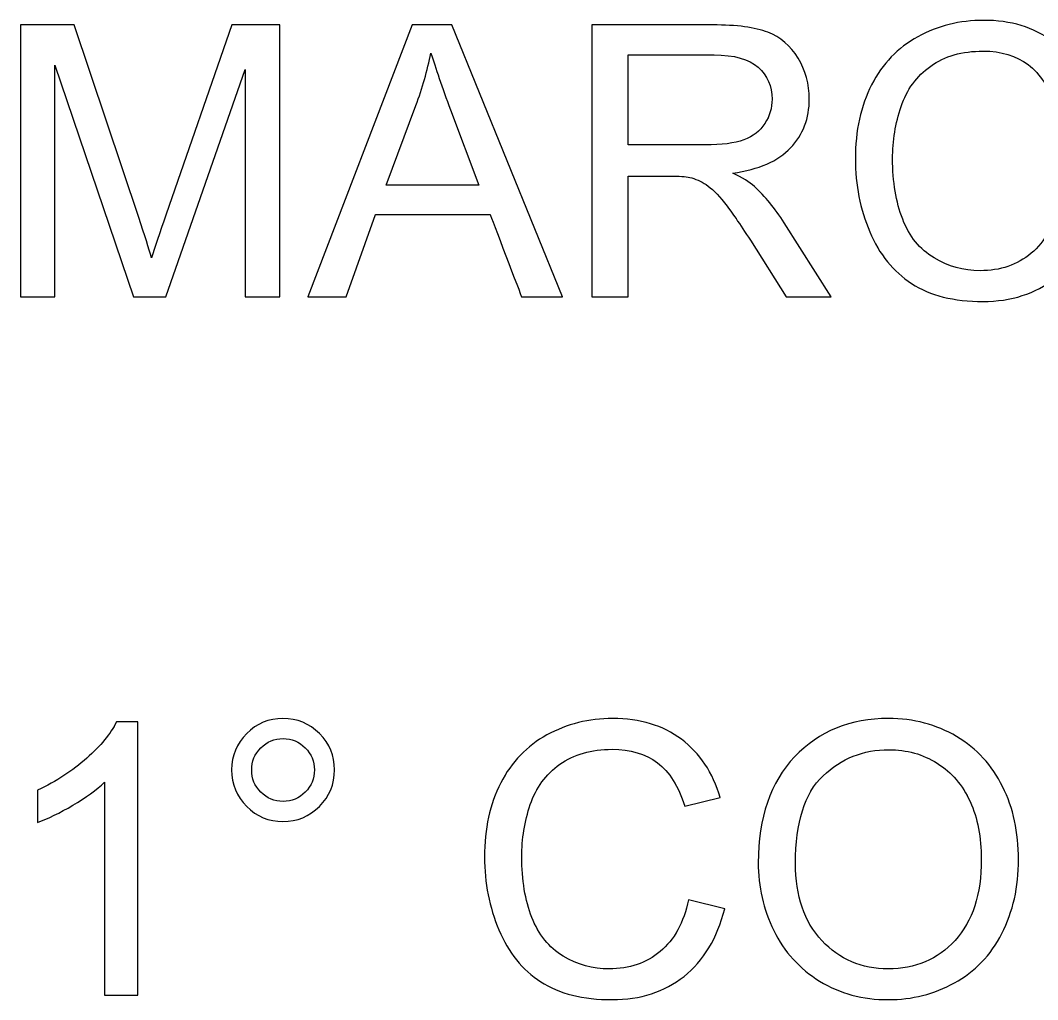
# Model space of a CAD drawing. Header units: centimetres. Extents: x -38.8 to 38.7, y -43.9 to 43.9.
# Drawn here: x -31.545 to -29.279, y -42.052 to -39.869 of the extents above; entities that cross this region are included whole.
import ezdxf

# ---------------------------------------------------------------- set-up
doc = ezdxf.new("R2010")
doc.units = ezdxf.units.CM
doc.header["$MEASUREMENT"] = 0
doc.layers.add('Layer 1', color=7, linetype='Continuous')

msp = doc.modelspace()

# ---------------------------------------------------------------- linework, layer by layer
at = {"layer": 'Layer 1', "color": 114}
for points, knots in [([(-31.54549, -40.48546), (-31.54549, -40.48546), (-31.54549, -39.87924), (-31.54549, -39.87924), (-31.54549, -39.87924), (-31.54549, -39.87924), (-31.42526, -39.87924), (-31.42526, -39.87924), (-31.42526, -39.87924), (-31.42526, -39.87924), (-31.28189, -40.30836), (-31.28189, -40.30836), (-31.28189, -40.30836), (-31.26863, -40.3483), (-31.25903, -40.37822), (-31.25297, -40.39811), (-31.25297, -40.39811), (-31.24605, -40.3761), (-31.23519, -40.34364), (-31.22051, -40.30089), (-31.22051, -40.30089), (-31.22051, -40.30089), (-31.0746, -39.87924), (-31.0746, -39.87924), (-31.0746, -39.87924), (-31.0746, -39.87924), (-30.96721, -39.87924), (-30.96721, -39.87924), (-30.96721, -39.87924), (-30.96721, -39.87924), (-30.96721, -40.48546), (-30.96721, -40.48546), (-30.96721, -40.48546), (-30.96721, -40.48546), (-31.04426, -40.48546), (-31.04426, -40.48546), (-31.04426, -40.48546), (-31.04426, -40.48546), (-31.04426, -39.9783), (-31.04426, -39.9783), (-31.04426, -39.9783), (-31.04426, -39.9783), (-31.22122, -40.48546), (-31.22122, -40.48546), (-31.22122, -40.48546), (-31.22122, -40.48546), (-31.29346, -40.48546), (-31.29346, -40.48546), (-31.29346, -40.48546), (-31.29346, -40.48546), (-31.46844, -39.96899), (-31.46844, -39.96899), (-31.46844, -39.96899), (-31.46844, -39.96899), (-31.46844, -40.48546), (-31.46844, -40.48546), (-31.46844, -40.48546), (-31.46844, -40.48546), (-31.54549, -40.48546), (-31.54549, -40.48546)], [0, 0, 0, 0, 0.0625, 0.0625, 0.0625, 0.0625, 0.125, 0.125, 0.125, 0.125, 0.1875, 0.1875, 0.1875, 0.1875, 0.25, 0.25, 0.25, 0.25, 0.3125, 0.3125, 0.3125, 0.3125, 0.375, 0.375, 0.375, 0.375, 0.4375, 0.4375, 0.4375, 0.4375, 0.5, 0.5, 0.5, 0.5, 0.5625, 0.5625, 0.5625, 0.5625, 0.625, 0.625, 0.625, 0.625, 0.6875, 0.6875, 0.6875, 0.6875, 0.75, 0.75, 0.75, 0.75, 0.8125, 0.8125, 0.8125, 0.8125, 0.875, 0.875, 0.875, 0.875, 1, 1, 1, 1]), ([(-30.90498, -40.48546), (-30.90498, -40.48546), (-30.67243, -39.87924), (-30.67243, -39.87924), (-30.67243, -39.87924), (-30.67243, -39.87924), (-30.58423, -39.87924), (-30.58423, -39.87924), (-30.58423, -39.87924), (-30.58423, -39.87924), (-30.33743, -40.48546), (-30.33743, -40.48546), (-30.33743, -40.48546), (-30.33743, -40.48546), (-30.42873, -40.48546), (-30.42873, -40.48546), (-30.42873, -40.48546), (-30.42873, -40.48546), (-30.49886, -40.30173), (-30.49886, -40.30173), (-30.49886, -40.30173), (-30.49886, -40.30173), (-30.75413, -40.30173), (-30.75413, -40.30173), (-30.75413, -40.30173), (-30.75413, -40.30173), (-30.81989, -40.48546), (-30.81989, -40.48546), (-30.81989, -40.48546), (-30.81989, -40.48546), (-30.90498, -40.48546), (-30.90498, -40.48546)], [0, 0, 0, 0, 0.1111111, 0.1111111, 0.1111111, 0.1111111, 0.2222222, 0.2222222, 0.2222222, 0.2222222, 0.3333333, 0.3333333, 0.3333333, 0.3333333, 0.4444444, 0.4444444, 0.4444444, 0.4444445, 0.5555556, 0.5555556, 0.5555556, 0.5555556, 0.6666667, 0.6666667, 0.6666667, 0.6666667, 0.7777778, 0.7777778, 0.7777778, 0.7777778, 1, 1, 1, 1]), ([(-30.27209, -40.48546), (-30.27209, -40.48546), (-30.27209, -39.87924), (-30.27209, -39.87924), (-30.27209, -39.87924), (-30.27209, -39.87924), (-30.00342, -39.87924), (-30.00342, -39.87924), (-30.00342, -39.87924), (-29.94937, -39.87924), (-29.90831, -39.88475), (-29.88023, -39.89561), (-29.88023, -39.89561), (-29.85214, -39.90648), (-29.82971, -39.92567), (-29.81292, -39.95319), (-29.81292, -39.95319), (-29.79612, -39.9807), (-29.7878, -40.01118), (-29.7878, -40.04449), (-29.7878, -40.04449), (-29.7878, -40.08753), (-29.80177, -40.12379), (-29.82957, -40.15328), (-29.82957, -40.15328), (-29.85737, -40.18278), (-29.90026, -40.2014), (-29.9584, -40.20945), (-29.9584, -40.20945), (-29.93709, -40.21961), (-29.92101, -40.22977), (-29.91, -40.23964), (-29.91, -40.23964), (-29.88658, -40.26109), (-29.86442, -40.28804), (-29.84368, -40.32036), (-29.84368, -40.32036), (-29.84368, -40.32036), (-29.73883, -40.48546), (-29.73883, -40.48546), (-29.73883, -40.48546), (-29.73883, -40.48546), (-29.83902, -40.48546), (-29.83902, -40.48546), (-29.83902, -40.48546), (-29.83902, -40.48546), (-29.91917, -40.35931), (-29.91917, -40.35931), (-29.91917, -40.35931), (-29.94246, -40.32276), (-29.96179, -40.29496), (-29.97689, -40.27563), (-29.97689, -40.27563), (-29.99213, -40.25629), (-30.00567, -40.24289), (-30.01767, -40.23513), (-30.01767, -40.23513), (-30.02952, -40.22751), (-30.0418, -40.22215), (-30.05422, -40.21904), (-30.05422, -40.21904), (-30.06325, -40.21721), (-30.07806, -40.21622), (-30.09881, -40.21622), (-30.09881, -40.21622), (-30.09881, -40.21622), (-30.19166, -40.21622), (-30.19166, -40.21622), (-30.19166, -40.21622), (-30.19166, -40.21622), (-30.19166, -40.48546), (-30.19166, -40.48546), (-30.19166, -40.48546), (-30.19166, -40.48546), (-30.27209, -40.48546), (-30.27209, -40.48546)], [0, 0, 0, 0, 0.05, 0.05, 0.05, 0.05, 0.1, 0.1, 0.1, 0.1, 0.15, 0.15, 0.15, 0.15, 0.2, 0.2, 0.2, 0.2, 0.25, 0.25, 0.25, 0.25, 0.3, 0.3, 0.3, 0.3, 0.35, 0.35, 0.35, 0.35, 0.4, 0.4, 0.4, 0.4, 0.45, 0.45, 0.45, 0.45, 0.5, 0.5, 0.5, 0.5, 0.55, 0.55, 0.55, 0.55, 0.6, 0.6, 0.6, 0.6, 0.65, 0.65, 0.65, 0.65, 0.7, 0.7, 0.7, 0.7, 0.75, 0.75, 0.75, 0.75, 0.8, 0.8, 0.8, 0.8, 0.85, 0.85, 0.85, 0.85, 0.9, 0.9, 0.9, 0.9, 1, 1, 1, 1]), ([(-29.23054, -40.2728), (-29.23054, -40.2728), (-29.15011, -40.29312), (-29.15011, -40.29312), (-29.15011, -40.29312), (-29.1669, -40.35902), (-29.1971, -40.40912), (-29.2407, -40.44369), (-29.2407, -40.44369), (-29.28431, -40.47826), (-29.33765, -40.49562), (-29.40073, -40.49562), (-29.40073, -40.49562), (-29.46592, -40.49562), (-29.51898, -40.48236), (-29.5599, -40.45569), (-29.5599, -40.45569), (-29.60082, -40.42916), (-29.63187, -40.39063), (-29.65317, -40.34026), (-29.65317, -40.34026), (-29.67448, -40.28974), (-29.68521, -40.23569), (-29.68521, -40.17784), (-29.68521, -40.17784), (-29.68521, -40.11476), (-29.67321, -40.05973), (-29.64908, -40.01274), (-29.64908, -40.01274), (-29.62495, -39.96575), (-29.59066, -39.93004), (-29.54621, -39.90563), (-29.54621, -39.90563), (-29.50176, -39.88122), (-29.4528, -39.86908), (-29.39946, -39.86908), (-29.39946, -39.86908), (-29.33878, -39.86908), (-29.28784, -39.88447), (-29.24663, -39.91537), (-29.24663, -39.91537), (-29.20529, -39.94627), (-29.1765, -39.98959), (-29.16027, -40.04547), (-29.16027, -40.04547), (-29.16027, -40.04547), (-29.23901, -40.0641), (-29.23901, -40.0641), (-29.23901, -40.0641), (-29.25298, -40.02007), (-29.27344, -39.9879), (-29.30011, -39.96786), (-29.30011, -39.96786), (-29.32678, -39.94768), (-29.36037, -39.93766), (-29.40087, -39.93766), (-29.40087, -39.93766), (-29.44729, -39.93766), (-29.48624, -39.94881), (-29.51742, -39.97111), (-29.51742, -39.97111), (-29.54861, -39.9934), (-29.57062, -40.02346), (-29.58318, -40.061), (-29.58318, -40.061), (-29.59588, -40.09867), (-29.60223, -40.13748), (-29.60223, -40.17741), (-29.60223, -40.17741), (-29.60223, -40.22892), (-29.59475, -40.27393), (-29.5798, -40.31232), (-29.5798, -40.31232), (-29.56484, -40.35084), (-29.54155, -40.37949), (-29.50995, -40.39854), (-29.50995, -40.39854), (-29.47834, -40.41759), (-29.44419, -40.42704), (-29.40736, -40.42704), (-29.40736, -40.42704), (-29.36248, -40.42704), (-29.32467, -40.41406), (-29.29362, -40.38823), (-29.29362, -40.38823), (-29.26258, -40.36227), (-29.24155, -40.32389), (-29.23054, -40.2728)], [0, 0, 0, 0, 0.0434783, 0.0434783, 0.0434783, 0.0434783, 0.0869565, 0.0869565, 0.0869565, 0.0869565, 0.1304348, 0.1304348, 0.1304348, 0.1304348, 0.173913, 0.173913, 0.173913, 0.1739131, 0.2173913, 0.2173913, 0.2173913, 0.2173913, 0.2608696, 0.2608696, 0.2608696, 0.2608696, 0.3043478, 0.3043478, 0.3043478, 0.3043478, 0.3478261, 0.3478261, 0.3478261, 0.3478261, 0.3913043, 0.3913043, 0.3913043, 0.3913044, 0.4347826, 0.4347826, 0.4347826, 0.4347826, 0.4782609, 0.4782609, 0.4782609, 0.4782609, 0.5217391, 0.5217391, 0.5217391, 0.5217391, 0.5652174, 0.5652174, 0.5652174, 0.5652174, 0.6086957, 0.6086957, 0.6086957, 0.6086957, 0.6521739, 0.6521739, 0.6521739, 0.6521739, 0.6956522, 0.6956522, 0.6956522, 0.6956522, 0.7391304, 0.7391304, 0.7391304, 0.7391304, 0.7826087, 0.7826087, 0.7826087, 0.7826087, 0.826087, 0.826087, 0.826087, 0.826087, 0.8695652, 0.8695652, 0.8695652, 0.8695652, 0.9130435, 0.9130435, 0.9130435, 0.9130435, 1, 1, 1, 1]), ([(-30.73057, -40.23654), (-30.73057, -40.23654), (-30.52398, -40.23654), (-30.52398, -40.23654), (-30.52398, -40.23654), (-30.52398, -40.23654), (-30.5872, -40.06848), (-30.5872, -40.06848), (-30.5872, -40.06848), (-30.60625, -40.01739), (-30.62064, -39.9752), (-30.63066, -39.9419), (-30.63066, -39.9419), (-30.63898, -39.98141), (-30.65013, -40.02021), (-30.6641, -40.0586), (-30.6641, -40.0586), (-30.6641, -40.0586), (-30.73057, -40.23654), (-30.73057, -40.23654)], [0, 0, 0, 0, 0.1666667, 0.1666667, 0.1666667, 0.1666667, 0.3333333, 0.3333333, 0.3333333, 0.3333333, 0.5, 0.5, 0.5, 0.5, 0.6666667, 0.6666667, 0.6666667, 0.6666667, 1, 1, 1, 1]), ([(-30.19166, -40.14679), (-30.19166, -40.14679), (-30.0195, -40.14679), (-30.0195, -40.14679), (-30.0195, -40.14679), (-29.98281, -40.14679), (-29.95431, -40.14298), (-29.93371, -40.13536), (-29.93371, -40.13536), (-29.9131, -40.12788), (-29.89744, -40.11575), (-29.88686, -40.09896), (-29.88686, -40.09896), (-29.87613, -40.0823), (-29.87077, -40.06424), (-29.87077, -40.04463), (-29.87077, -40.04463), (-29.87077, -40.01598), (-29.88107, -39.99227), (-29.90182, -39.97379), (-29.90182, -39.97379), (-29.92256, -39.9553), (-29.9553, -39.94613), (-30.00003, -39.94613), (-30.00003, -39.94613), (-30.00003, -39.94613), (-30.19166, -39.94613), (-30.19166, -39.94613), (-30.19166, -39.94613), (-30.19166, -39.94613), (-30.19166, -40.14679), (-30.19166, -40.14679)], [0, 0, 0, 0, 0.1111111, 0.1111111, 0.1111111, 0.1111111, 0.2222222, 0.2222222, 0.2222222, 0.2222222, 0.3333333, 0.3333333, 0.3333333, 0.3333333, 0.4444444, 0.4444444, 0.4444444, 0.4444445, 0.5555556, 0.5555556, 0.5555556, 0.5555556, 0.6666667, 0.6666667, 0.6666667, 0.6666667, 0.7777778, 0.7777778, 0.7777778, 0.7777778, 1, 1, 1, 1])]:
    msp.add_open_spline(points, degree=3, knots=knots, dxfattribs=at)
at = {"layer": 'Layer 1', "color": 114, "lineweight": 9}
for points, knots in [([(-31.54549, -40.48546), (-31.54549, -40.48546), (-31.54549, -39.87924), (-31.54549, -39.87924), (-31.54549, -39.87924), (-31.54549, -39.87924), (-31.42526, -39.87924), (-31.42526, -39.87924), (-31.42526, -39.87924), (-31.42526, -39.87924), (-31.28189, -40.30836), (-31.28189, -40.30836), (-31.28189, -40.30836), (-31.26863, -40.3483), (-31.25903, -40.37822), (-31.25297, -40.39811), (-31.25297, -40.39811), (-31.24605, -40.3761), (-31.23519, -40.34364), (-31.22051, -40.30089), (-31.22051, -40.30089), (-31.22051, -40.30089), (-31.0746, -39.87924), (-31.0746, -39.87924), (-31.0746, -39.87924), (-31.0746, -39.87924), (-30.96721, -39.87924), (-30.96721, -39.87924), (-30.96721, -39.87924), (-30.96721, -39.87924), (-30.96721, -40.48546), (-30.96721, -40.48546), (-30.96721, -40.48546), (-30.96721, -40.48546), (-31.04426, -40.48546), (-31.04426, -40.48546), (-31.04426, -40.48546), (-31.04426, -40.48546), (-31.04426, -39.9783), (-31.04426, -39.9783), (-31.04426, -39.9783), (-31.04426, -39.9783), (-31.22122, -40.48546), (-31.22122, -40.48546), (-31.22122, -40.48546), (-31.22122, -40.48546), (-31.29346, -40.48546), (-31.29346, -40.48546), (-31.29346, -40.48546), (-31.29346, -40.48546), (-31.46844, -39.96899), (-31.46844, -39.96899), (-31.46844, -39.96899), (-31.46844, -39.96899), (-31.46844, -40.48546), (-31.46844, -40.48546), (-31.46844, -40.48546), (-31.46844, -40.48546), (-31.54549, -40.48546), (-31.54549, -40.48546)], [0, 0, 0, 0, 0.0625, 0.0625, 0.0625, 0.0625, 0.125, 0.125, 0.125, 0.125, 0.1875, 0.1875, 0.1875, 0.1875, 0.25, 0.25, 0.25, 0.25, 0.3125, 0.3125, 0.3125, 0.3125, 0.375, 0.375, 0.375, 0.375, 0.4375, 0.4375, 0.4375, 0.4375, 0.5, 0.5, 0.5, 0.5, 0.5625, 0.5625, 0.5625, 0.5625, 0.625, 0.625, 0.625, 0.625, 0.6875, 0.6875, 0.6875, 0.6875, 0.75, 0.75, 0.75, 0.75, 0.8125, 0.8125, 0.8125, 0.8125, 0.875, 0.875, 0.875, 0.875, 1, 1, 1, 1]), ([(-30.90498, -40.48546), (-30.90498, -40.48546), (-30.67243, -39.87924), (-30.67243, -39.87924), (-30.67243, -39.87924), (-30.67243, -39.87924), (-30.58423, -39.87924), (-30.58423, -39.87924), (-30.58423, -39.87924), (-30.58423, -39.87924), (-30.33743, -40.48546), (-30.33743, -40.48546), (-30.33743, -40.48546), (-30.33743, -40.48546), (-30.42873, -40.48546), (-30.42873, -40.48546), (-30.42873, -40.48546), (-30.42873, -40.48546), (-30.49886, -40.30173), (-30.49886, -40.30173), (-30.49886, -40.30173), (-30.49886, -40.30173), (-30.75413, -40.30173), (-30.75413, -40.30173), (-30.75413, -40.30173), (-30.75413, -40.30173), (-30.81989, -40.48546), (-30.81989, -40.48546), (-30.81989, -40.48546), (-30.81989, -40.48546), (-30.90498, -40.48546), (-30.90498, -40.48546)], [0, 0, 0, 0, 0.1111111, 0.1111111, 0.1111111, 0.1111111, 0.2222222, 0.2222222, 0.2222222, 0.2222222, 0.3333333, 0.3333333, 0.3333333, 0.3333333, 0.4444444, 0.4444444, 0.4444444, 0.4444445, 0.5555556, 0.5555556, 0.5555556, 0.5555556, 0.6666667, 0.6666667, 0.6666667, 0.6666667, 0.7777778, 0.7777778, 0.7777778, 0.7777778, 1, 1, 1, 1]), ([(-30.27209, -40.48546), (-30.27209, -40.48546), (-30.27209, -39.87924), (-30.27209, -39.87924), (-30.27209, -39.87924), (-30.27209, -39.87924), (-30.00342, -39.87924), (-30.00342, -39.87924), (-30.00342, -39.87924), (-29.94937, -39.87924), (-29.90831, -39.88475), (-29.88023, -39.89561), (-29.88023, -39.89561), (-29.85214, -39.90648), (-29.82971, -39.92567), (-29.81292, -39.95319), (-29.81292, -39.95319), (-29.79612, -39.9807), (-29.7878, -40.01118), (-29.7878, -40.04449), (-29.7878, -40.04449), (-29.7878, -40.08753), (-29.80177, -40.12379), (-29.82957, -40.15328), (-29.82957, -40.15328), (-29.85737, -40.18278), (-29.90026, -40.2014), (-29.9584, -40.20945), (-29.9584, -40.20945), (-29.93709, -40.21961), (-29.92101, -40.22977), (-29.91, -40.23964), (-29.91, -40.23964), (-29.88658, -40.26109), (-29.86442, -40.28804), (-29.84368, -40.32036), (-29.84368, -40.32036), (-29.84368, -40.32036), (-29.73883, -40.48546), (-29.73883, -40.48546), (-29.73883, -40.48546), (-29.73883, -40.48546), (-29.83902, -40.48546), (-29.83902, -40.48546), (-29.83902, -40.48546), (-29.83902, -40.48546), (-29.91917, -40.35931), (-29.91917, -40.35931), (-29.91917, -40.35931), (-29.94246, -40.32276), (-29.96179, -40.29496), (-29.97689, -40.27563), (-29.97689, -40.27563), (-29.99213, -40.25629), (-30.00567, -40.24289), (-30.01767, -40.23513), (-30.01767, -40.23513), (-30.02952, -40.22751), (-30.0418, -40.22215), (-30.05422, -40.21904), (-30.05422, -40.21904), (-30.06325, -40.21721), (-30.07806, -40.21622), (-30.09881, -40.21622), (-30.09881, -40.21622), (-30.09881, -40.21622), (-30.19166, -40.21622), (-30.19166, -40.21622), (-30.19166, -40.21622), (-30.19166, -40.21622), (-30.19166, -40.48546), (-30.19166, -40.48546), (-30.19166, -40.48546), (-30.19166, -40.48546), (-30.27209, -40.48546), (-30.27209, -40.48546)], [0, 0, 0, 0, 0.05, 0.05, 0.05, 0.05, 0.1, 0.1, 0.1, 0.1, 0.15, 0.15, 0.15, 0.15, 0.2, 0.2, 0.2, 0.2, 0.25, 0.25, 0.25, 0.25, 0.3, 0.3, 0.3, 0.3, 0.35, 0.35, 0.35, 0.35, 0.4, 0.4, 0.4, 0.4, 0.45, 0.45, 0.45, 0.45, 0.5, 0.5, 0.5, 0.5, 0.55, 0.55, 0.55, 0.55, 0.6, 0.6, 0.6, 0.6, 0.65, 0.65, 0.65, 0.65, 0.7, 0.7, 0.7, 0.7, 0.75, 0.75, 0.75, 0.75, 0.8, 0.8, 0.8, 0.8, 0.85, 0.85, 0.85, 0.85, 0.9, 0.9, 0.9, 0.9, 1, 1, 1, 1]), ([(-29.23054, -40.2728), (-29.23054, -40.2728), (-29.15011, -40.29312), (-29.15011, -40.29312), (-29.15011, -40.29312), (-29.1669, -40.35902), (-29.1971, -40.40912), (-29.2407, -40.44369), (-29.2407, -40.44369), (-29.28431, -40.47826), (-29.33765, -40.49562), (-29.40073, -40.49562), (-29.40073, -40.49562), (-29.46592, -40.49562), (-29.51898, -40.48236), (-29.5599, -40.45569), (-29.5599, -40.45569), (-29.60082, -40.42916), (-29.63187, -40.39063), (-29.65317, -40.34026), (-29.65317, -40.34026), (-29.67448, -40.28974), (-29.68521, -40.23569), (-29.68521, -40.17784), (-29.68521, -40.17784), (-29.68521, -40.11476), (-29.67321, -40.05973), (-29.64908, -40.01274), (-29.64908, -40.01274), (-29.62495, -39.96575), (-29.59066, -39.93004), (-29.54621, -39.90563), (-29.54621, -39.90563), (-29.50176, -39.88122), (-29.4528, -39.86908), (-29.39946, -39.86908), (-29.39946, -39.86908), (-29.33878, -39.86908), (-29.28784, -39.88447), (-29.24663, -39.91537), (-29.24663, -39.91537), (-29.20529, -39.94627), (-29.1765, -39.98959), (-29.16027, -40.04547), (-29.16027, -40.04547), (-29.16027, -40.04547), (-29.23901, -40.0641), (-29.23901, -40.0641), (-29.23901, -40.0641), (-29.25298, -40.02007), (-29.27344, -39.9879), (-29.30011, -39.96786), (-29.30011, -39.96786), (-29.32678, -39.94768), (-29.36037, -39.93766), (-29.40087, -39.93766), (-29.40087, -39.93766), (-29.44729, -39.93766), (-29.48624, -39.94881), (-29.51742, -39.97111), (-29.51742, -39.97111), (-29.54861, -39.9934), (-29.57062, -40.02346), (-29.58318, -40.061), (-29.58318, -40.061), (-29.59588, -40.09867), (-29.60223, -40.13748), (-29.60223, -40.17741), (-29.60223, -40.17741), (-29.60223, -40.22892), (-29.59475, -40.27393), (-29.5798, -40.31232), (-29.5798, -40.31232), (-29.56484, -40.35084), (-29.54155, -40.37949), (-29.50995, -40.39854), (-29.50995, -40.39854), (-29.47834, -40.41759), (-29.44419, -40.42704), (-29.40736, -40.42704), (-29.40736, -40.42704), (-29.36248, -40.42704), (-29.32467, -40.41406), (-29.29362, -40.38823), (-29.29362, -40.38823), (-29.26258, -40.36227), (-29.24155, -40.32389), (-29.23054, -40.2728)], [0, 0, 0, 0, 0.0434783, 0.0434783, 0.0434783, 0.0434783, 0.0869565, 0.0869565, 0.0869565, 0.0869565, 0.1304348, 0.1304348, 0.1304348, 0.1304348, 0.173913, 0.173913, 0.173913, 0.1739131, 0.2173913, 0.2173913, 0.2173913, 0.2173913, 0.2608696, 0.2608696, 0.2608696, 0.2608696, 0.3043478, 0.3043478, 0.3043478, 0.3043478, 0.3478261, 0.3478261, 0.3478261, 0.3478261, 0.3913043, 0.3913043, 0.3913043, 0.3913044, 0.4347826, 0.4347826, 0.4347826, 0.4347826, 0.4782609, 0.4782609, 0.4782609, 0.4782609, 0.5217391, 0.5217391, 0.5217391, 0.5217391, 0.5652174, 0.5652174, 0.5652174, 0.5652174, 0.6086957, 0.6086957, 0.6086957, 0.6086957, 0.6521739, 0.6521739, 0.6521739, 0.6521739, 0.6956522, 0.6956522, 0.6956522, 0.6956522, 0.7391304, 0.7391304, 0.7391304, 0.7391304, 0.7826087, 0.7826087, 0.7826087, 0.7826087, 0.826087, 0.826087, 0.826087, 0.826087, 0.8695652, 0.8695652, 0.8695652, 0.8695652, 0.9130435, 0.9130435, 0.9130435, 0.9130435, 1, 1, 1, 1]), ([(-30.73057, -40.23654), (-30.73057, -40.23654), (-30.52398, -40.23654), (-30.52398, -40.23654), (-30.52398, -40.23654), (-30.52398, -40.23654), (-30.5872, -40.06848), (-30.5872, -40.06848), (-30.5872, -40.06848), (-30.60625, -40.01739), (-30.62064, -39.9752), (-30.63066, -39.9419), (-30.63066, -39.9419), (-30.63898, -39.98141), (-30.65013, -40.02021), (-30.6641, -40.0586), (-30.6641, -40.0586), (-30.6641, -40.0586), (-30.73057, -40.23654), (-30.73057, -40.23654)], [0, 0, 0, 0, 0.1666667, 0.1666667, 0.1666667, 0.1666667, 0.3333333, 0.3333333, 0.3333333, 0.3333333, 0.5, 0.5, 0.5, 0.5, 0.6666667, 0.6666667, 0.6666667, 0.6666667, 1, 1, 1, 1]), ([(-30.19166, -40.14679), (-30.19166, -40.14679), (-30.0195, -40.14679), (-30.0195, -40.14679), (-30.0195, -40.14679), (-29.98281, -40.14679), (-29.95431, -40.14298), (-29.93371, -40.13536), (-29.93371, -40.13536), (-29.9131, -40.12788), (-29.89744, -40.11575), (-29.88686, -40.09896), (-29.88686, -40.09896), (-29.87613, -40.0823), (-29.87077, -40.06424), (-29.87077, -40.04463), (-29.87077, -40.04463), (-29.87077, -40.01598), (-29.88107, -39.99227), (-29.90182, -39.97379), (-29.90182, -39.97379), (-29.92256, -39.9553), (-29.9553, -39.94613), (-30.00003, -39.94613), (-30.00003, -39.94613), (-30.00003, -39.94613), (-30.19166, -39.94613), (-30.19166, -39.94613), (-30.19166, -39.94613), (-30.19166, -39.94613), (-30.19166, -40.14679), (-30.19166, -40.14679)], [0, 0, 0, 0, 0.1111111, 0.1111111, 0.1111111, 0.1111111, 0.2222222, 0.2222222, 0.2222222, 0.2222222, 0.3333333, 0.3333333, 0.3333333, 0.3333333, 0.4444444, 0.4444444, 0.4444444, 0.4444445, 0.5555556, 0.5555556, 0.5555556, 0.5555556, 0.6666667, 0.6666667, 0.6666667, 0.6666667, 0.7777778, 0.7777778, 0.7777778, 0.7777778, 1, 1, 1, 1])]:
    msp.add_open_spline(points, degree=3, knots=knots, dxfattribs=at)
at = {"layer": 'Layer 1', "color": 240}
for points, knots in [([(-31.07498, -41.53942), (-31.07498, -41.50781), (-31.06369, -41.48085), (-31.04125, -41.45842), (-31.04125, -41.45842), (-31.01881, -41.43612), (-30.99186, -41.42497), (-30.96039, -41.42497), (-30.96039, -41.42497), (-30.9285, -41.42497), (-30.90141, -41.43612), (-30.87897, -41.45842), (-30.87897, -41.45842), (-30.85668, -41.48085), (-30.84553, -41.50781), (-30.84553, -41.53942), (-30.84553, -41.53942), (-30.84553, -41.57117), (-30.85682, -41.59826), (-30.87925, -41.6207), (-30.87925, -41.6207), (-30.90169, -41.64313), (-30.92878, -41.65442), (-30.96039, -41.65442), (-30.96039, -41.65442), (-30.99186, -41.65442), (-31.01881, -41.64327), (-31.04125, -41.62098), (-31.04125, -41.62098), (-31.06369, -41.59854), (-31.07498, -41.57145), (-31.07498, -41.53942)], [0, 0, 0, 0, 0.1111111, 0.1111111, 0.1111111, 0.1111111, 0.2222222, 0.2222222, 0.2222222, 0.2222222, 0.3333333, 0.3333333, 0.3333333, 0.3333333, 0.4444444, 0.4444444, 0.4444444, 0.4444445, 0.5555556, 0.5555556, 0.5555556, 0.5555556, 0.6666667, 0.6666667, 0.6666667, 0.6666667, 0.7777778, 0.7777778, 0.7777778, 0.7777778, 1, 1, 1, 1]), ([(-30.05671, -41.82869), (-30.05671, -41.82869), (-29.97628, -41.84901), (-29.97628, -41.84901), (-29.97628, -41.84901), (-29.99307, -41.91491), (-30.02327, -41.96501), (-30.06687, -41.99958), (-30.06687, -41.99958), (-30.11048, -42.03415), (-30.16382, -42.05151), (-30.2269, -42.05151), (-30.2269, -42.05151), (-30.29209, -42.05151), (-30.34515, -42.03825), (-30.38607, -42.01158), (-30.38607, -42.01158), (-30.42699, -41.98505), (-30.45804, -41.94652), (-30.47934, -41.89615), (-30.47934, -41.89615), (-30.50065, -41.84563), (-30.51138, -41.79158), (-30.51138, -41.73373), (-30.51138, -41.73373), (-30.51138, -41.67065), (-30.49938, -41.61562), (-30.47525, -41.56863), (-30.47525, -41.56863), (-30.45112, -41.52164), (-30.41683, -41.48593), (-30.37238, -41.46152), (-30.37238, -41.46152), (-30.32793, -41.43711), (-30.27897, -41.42497), (-30.22563, -41.42497), (-30.22563, -41.42497), (-30.16495, -41.42497), (-30.11401, -41.44036), (-30.0728, -41.47126), (-30.0728, -41.47126), (-30.03146, -41.50216), (-30.00267, -41.54548), (-29.98644, -41.60136), (-29.98644, -41.60136), (-29.98644, -41.60136), (-30.06518, -41.61999), (-30.06518, -41.61999), (-30.06518, -41.61999), (-30.07915, -41.57596), (-30.09961, -41.54379), (-30.12628, -41.52375), (-30.12628, -41.52375), (-30.15295, -41.50357), (-30.18654, -41.49355), (-30.22704, -41.49355), (-30.22704, -41.49355), (-30.27346, -41.49355), (-30.31241, -41.5047), (-30.34359, -41.527), (-30.34359, -41.527), (-30.37478, -41.54929), (-30.39679, -41.57935), (-30.40935, -41.61689), (-30.40935, -41.61689), (-30.42205, -41.65456), (-30.4284, -41.69337), (-30.4284, -41.7333), (-30.4284, -41.7333), (-30.4284, -41.78481), (-30.42092, -41.82982), (-30.40597, -41.86821), (-30.40597, -41.86821), (-30.39101, -41.90673), (-30.36772, -41.93538), (-30.33612, -41.95443), (-30.33612, -41.95443), (-30.30451, -41.97348), (-30.27036, -41.98293), (-30.23353, -41.98293), (-30.23353, -41.98293), (-30.18865, -41.98293), (-30.15084, -41.96995), (-30.11979, -41.94412), (-30.11979, -41.94412), (-30.08875, -41.91816), (-30.06772, -41.87978), (-30.05671, -41.82869)], [0, 0, 0, 0, 0.0434783, 0.0434783, 0.0434783, 0.0434783, 0.0869565, 0.0869565, 0.0869565, 0.0869565, 0.1304348, 0.1304348, 0.1304348, 0.1304348, 0.173913, 0.173913, 0.173913, 0.1739131, 0.2173913, 0.2173913, 0.2173913, 0.2173913, 0.2608696, 0.2608696, 0.2608696, 0.2608696, 0.3043478, 0.3043478, 0.3043478, 0.3043478, 0.3478261, 0.3478261, 0.3478261, 0.3478261, 0.3913043, 0.3913043, 0.3913043, 0.3913044, 0.4347826, 0.4347826, 0.4347826, 0.4347826, 0.4782609, 0.4782609, 0.4782609, 0.4782609, 0.5217391, 0.5217391, 0.5217391, 0.5217391, 0.5652174, 0.5652174, 0.5652174, 0.5652174, 0.6086957, 0.6086957, 0.6086957, 0.6086957, 0.6521739, 0.6521739, 0.6521739, 0.6521739, 0.6956522, 0.6956522, 0.6956522, 0.6956522, 0.7391304, 0.7391304, 0.7391304, 0.7391304, 0.7826087, 0.7826087, 0.7826087, 0.7826087, 0.826087, 0.826087, 0.826087, 0.826087, 0.8695652, 0.8695652, 0.8695652, 0.8695652, 0.9130435, 0.9130435, 0.9130435, 0.9130435, 1, 1, 1, 1]), ([(-29.90163, -41.74629), (-29.90163, -41.64581), (-29.87454, -41.56707), (-29.82049, -41.51021), (-29.82049, -41.51021), (-29.76644, -41.45334), (-29.69674, -41.42497), (-29.61122, -41.42497), (-29.61122, -41.42497), (-29.5552, -41.42497), (-29.50482, -41.43838), (-29.45981, -41.46505), (-29.45981, -41.46505), (-29.41494, -41.49172), (-29.38065, -41.52897), (-29.35708, -41.57681), (-29.35708, -41.57681), (-29.33351, -41.62451), (-29.32166, -41.67869), (-29.32166, -41.73923), (-29.32166, -41.73923), (-29.32166, -41.80061), (-29.33408, -41.85565), (-29.35891, -41.90405), (-29.35891, -41.90405), (-29.38375, -41.95259), (-29.41889, -41.98928), (-29.46432, -42.01412), (-29.46432, -42.01412), (-29.5099, -42.03909), (-29.55901, -42.05151), (-29.61165, -42.05151), (-29.61165, -42.05151), (-29.6688, -42.05151), (-29.71974, -42.03768), (-29.76475, -42.01016), (-29.76475, -42.01016), (-29.80963, -41.98265), (-29.84377, -41.94511), (-29.86692, -41.89742), (-29.86692, -41.89742), (-29.89006, -41.84986), (-29.90163, -41.79948), (-29.90163, -41.74629)], [0, 0, 0, 0, 0.0833333, 0.0833333, 0.0833333, 0.0833333, 0.1666667, 0.1666667, 0.1666667, 0.1666667, 0.25, 0.25, 0.25, 0.25, 0.3333333, 0.3333333, 0.3333333, 0.3333333, 0.4166667, 0.4166667, 0.4166667, 0.4166667, 0.5, 0.5, 0.5, 0.5, 0.5833333, 0.5833333, 0.5833333, 0.5833333, 0.6666667, 0.6666667, 0.6666667, 0.6666667, 0.75, 0.75, 0.75, 0.75, 0.8333333, 0.8333333, 0.8333333, 0.8333333, 1, 1, 1, 1]), ([(-31.2834, -42.04135), (-31.2834, -42.04135), (-31.35791, -42.04135), (-31.35791, -42.04135), (-31.35791, -42.04135), (-31.35791, -42.04135), (-31.35791, -41.56693), (-31.35791, -41.56693), (-31.35791, -41.56693), (-31.37583, -41.58415), (-31.39939, -41.60122), (-31.42846, -41.6183), (-31.42846, -41.6183), (-31.45753, -41.63537), (-31.48378, -41.64821), (-31.50692, -41.65668), (-31.50692, -41.65668), (-31.50692, -41.65668), (-31.50692, -41.58471), (-31.50692, -41.58471), (-31.50692, -41.58471), (-31.46529, -41.56524), (-31.42888, -41.54153), (-31.3977, -41.51359), (-31.3977, -41.51359), (-31.36651, -41.48579), (-31.34436, -41.45884), (-31.33138, -41.43259), (-31.33138, -41.43259), (-31.33138, -41.43259), (-31.2834, -41.43259), (-31.2834, -41.43259), (-31.2834, -41.43259), (-31.2834, -41.43259), (-31.2834, -42.04135), (-31.2834, -42.04135)], [0, 0, 0, 0, 0.1, 0.1, 0.1, 0.1, 0.2, 0.2, 0.2, 0.2, 0.3, 0.3, 0.3, 0.3, 0.4, 0.4, 0.4, 0.4, 0.5, 0.5, 0.5, 0.5, 0.6, 0.6, 0.6, 0.6, 0.7, 0.7, 0.7, 0.7, 0.8, 0.8, 0.8, 0.8, 1, 1, 1, 1]), ([(-31.0301, -41.5397), (-31.0301, -41.55903), (-31.02333, -41.5754), (-31.00964, -41.58909), (-31.00964, -41.58909), (-30.99595, -41.60277), (-30.97944, -41.60955), (-30.95997, -41.60955), (-30.95997, -41.60955), (-30.94092, -41.60955), (-30.92455, -41.60277), (-30.91086, -41.58909), (-30.91086, -41.58909), (-30.89718, -41.5754), (-30.8904, -41.55903), (-30.8904, -41.5397), (-30.8904, -41.5397), (-30.8904, -41.52037), (-30.89718, -41.504), (-30.91086, -41.49031), (-30.91086, -41.49031), (-30.92455, -41.47662), (-30.94092, -41.46985), (-30.95997, -41.46985), (-30.95997, -41.46985), (-30.97944, -41.46985), (-30.99595, -41.47662), (-31.00964, -41.49031), (-31.00964, -41.49031), (-31.02333, -41.504), (-31.0301, -41.52037), (-31.0301, -41.5397)], [0, 0, 0, 0, 0.1111111, 0.1111111, 0.1111111, 0.1111111, 0.2222222, 0.2222222, 0.2222222, 0.2222222, 0.3333333, 0.3333333, 0.3333333, 0.3333333, 0.4444444, 0.4444444, 0.4444444, 0.4444445, 0.5555556, 0.5555556, 0.5555556, 0.5555556, 0.6666667, 0.6666667, 0.6666667, 0.6666667, 0.7777778, 0.7777778, 0.7777778, 0.7777778, 1, 1, 1, 1]), ([(-29.81866, -41.7477), (-29.81866, -41.82065), (-29.79904, -41.87808), (-29.75981, -41.91999), (-29.75981, -41.91999), (-29.72058, -41.9619), (-29.67134, -41.98293), (-29.61207, -41.98293), (-29.61207, -41.98293), (-29.55167, -41.98293), (-29.50214, -41.96176), (-29.46305, -41.91943), (-29.46305, -41.91943), (-29.42411, -41.8771), (-29.40463, -41.81698), (-29.40463, -41.73909), (-29.40463, -41.73909), (-29.40463, -41.68984), (-29.41296, -41.6468), (-29.42961, -41.61011), (-29.42961, -41.61011), (-29.44626, -41.57342), (-29.47067, -41.54492), (-29.50271, -41.52474), (-29.50271, -41.52474), (-29.53488, -41.50456), (-29.57086, -41.4944), (-29.6108, -41.4944), (-29.6108, -41.4944), (-29.66753, -41.4944), (-29.71635, -41.51387), (-29.75727, -41.55282), (-29.75727, -41.55282), (-29.79819, -41.59177), (-29.81866, -41.65668), (-29.81866, -41.7477)], [0, 0, 0, 0, 0.1, 0.1, 0.1, 0.1, 0.2, 0.2, 0.2, 0.2, 0.3, 0.3, 0.3, 0.3, 0.4, 0.4, 0.4, 0.4, 0.5, 0.5, 0.5, 0.5, 0.6, 0.6, 0.6, 0.6, 0.7, 0.7, 0.7, 0.7, 0.8, 0.8, 0.8, 0.8, 1, 1, 1, 1])]:
    msp.add_open_spline(points, degree=3, knots=knots, dxfattribs=at)
at = {"layer": 'Layer 1', "color": 240, "lineweight": 9}
for points, knots in [([(-31.07498, -41.53942), (-31.07498, -41.50781), (-31.06369, -41.48085), (-31.04125, -41.45842), (-31.04125, -41.45842), (-31.01881, -41.43612), (-30.99186, -41.42497), (-30.96039, -41.42497), (-30.96039, -41.42497), (-30.9285, -41.42497), (-30.90141, -41.43612), (-30.87897, -41.45842), (-30.87897, -41.45842), (-30.85668, -41.48085), (-30.84553, -41.50781), (-30.84553, -41.53942), (-30.84553, -41.53942), (-30.84553, -41.57117), (-30.85682, -41.59826), (-30.87925, -41.6207), (-30.87925, -41.6207), (-30.90169, -41.64313), (-30.92878, -41.65442), (-30.96039, -41.65442), (-30.96039, -41.65442), (-30.99186, -41.65442), (-31.01881, -41.64327), (-31.04125, -41.62098), (-31.04125, -41.62098), (-31.06369, -41.59854), (-31.07498, -41.57145), (-31.07498, -41.53942)], [0, 0, 0, 0, 0.1111111, 0.1111111, 0.1111111, 0.1111111, 0.2222222, 0.2222222, 0.2222222, 0.2222222, 0.3333333, 0.3333333, 0.3333333, 0.3333333, 0.4444444, 0.4444444, 0.4444444, 0.4444445, 0.5555556, 0.5555556, 0.5555556, 0.5555556, 0.6666667, 0.6666667, 0.6666667, 0.6666667, 0.7777778, 0.7777778, 0.7777778, 0.7777778, 1, 1, 1, 1]), ([(-30.05671, -41.82869), (-30.05671, -41.82869), (-29.97628, -41.84901), (-29.97628, -41.84901), (-29.97628, -41.84901), (-29.99307, -41.91491), (-30.02327, -41.96501), (-30.06687, -41.99958), (-30.06687, -41.99958), (-30.11048, -42.03415), (-30.16382, -42.05151), (-30.2269, -42.05151), (-30.2269, -42.05151), (-30.29209, -42.05151), (-30.34515, -42.03825), (-30.38607, -42.01158), (-30.38607, -42.01158), (-30.42699, -41.98505), (-30.45804, -41.94652), (-30.47934, -41.89615), (-30.47934, -41.89615), (-30.50065, -41.84563), (-30.51138, -41.79158), (-30.51138, -41.73373), (-30.51138, -41.73373), (-30.51138, -41.67065), (-30.49938, -41.61562), (-30.47525, -41.56863), (-30.47525, -41.56863), (-30.45112, -41.52164), (-30.41683, -41.48593), (-30.37238, -41.46152), (-30.37238, -41.46152), (-30.32793, -41.43711), (-30.27897, -41.42497), (-30.22563, -41.42497), (-30.22563, -41.42497), (-30.16495, -41.42497), (-30.11401, -41.44036), (-30.0728, -41.47126), (-30.0728, -41.47126), (-30.03146, -41.50216), (-30.00267, -41.54548), (-29.98644, -41.60136), (-29.98644, -41.60136), (-29.98644, -41.60136), (-30.06518, -41.61999), (-30.06518, -41.61999), (-30.06518, -41.61999), (-30.07915, -41.57596), (-30.09961, -41.54379), (-30.12628, -41.52375), (-30.12628, -41.52375), (-30.15295, -41.50357), (-30.18654, -41.49355), (-30.22704, -41.49355), (-30.22704, -41.49355), (-30.27346, -41.49355), (-30.31241, -41.5047), (-30.34359, -41.527), (-30.34359, -41.527), (-30.37478, -41.54929), (-30.39679, -41.57935), (-30.40935, -41.61689), (-30.40935, -41.61689), (-30.42205, -41.65456), (-30.4284, -41.69337), (-30.4284, -41.7333), (-30.4284, -41.7333), (-30.4284, -41.78481), (-30.42092, -41.82982), (-30.40597, -41.86821), (-30.40597, -41.86821), (-30.39101, -41.90673), (-30.36772, -41.93538), (-30.33612, -41.95443), (-30.33612, -41.95443), (-30.30451, -41.97348), (-30.27036, -41.98293), (-30.23353, -41.98293), (-30.23353, -41.98293), (-30.18865, -41.98293), (-30.15084, -41.96995), (-30.11979, -41.94412), (-30.11979, -41.94412), (-30.08875, -41.91816), (-30.06772, -41.87978), (-30.05671, -41.82869)], [0, 0, 0, 0, 0.0434783, 0.0434783, 0.0434783, 0.0434783, 0.0869565, 0.0869565, 0.0869565, 0.0869565, 0.1304348, 0.1304348, 0.1304348, 0.1304348, 0.173913, 0.173913, 0.173913, 0.1739131, 0.2173913, 0.2173913, 0.2173913, 0.2173913, 0.2608696, 0.2608696, 0.2608696, 0.2608696, 0.3043478, 0.3043478, 0.3043478, 0.3043478, 0.3478261, 0.3478261, 0.3478261, 0.3478261, 0.3913043, 0.3913043, 0.3913043, 0.3913044, 0.4347826, 0.4347826, 0.4347826, 0.4347826, 0.4782609, 0.4782609, 0.4782609, 0.4782609, 0.5217391, 0.5217391, 0.5217391, 0.5217391, 0.5652174, 0.5652174, 0.5652174, 0.5652174, 0.6086957, 0.6086957, 0.6086957, 0.6086957, 0.6521739, 0.6521739, 0.6521739, 0.6521739, 0.6956522, 0.6956522, 0.6956522, 0.6956522, 0.7391304, 0.7391304, 0.7391304, 0.7391304, 0.7826087, 0.7826087, 0.7826087, 0.7826087, 0.826087, 0.826087, 0.826087, 0.826087, 0.8695652, 0.8695652, 0.8695652, 0.8695652, 0.9130435, 0.9130435, 0.9130435, 0.9130435, 1, 1, 1, 1]), ([(-29.90163, -41.74629), (-29.90163, -41.64581), (-29.87454, -41.56707), (-29.82049, -41.51021), (-29.82049, -41.51021), (-29.76644, -41.45334), (-29.69674, -41.42497), (-29.61122, -41.42497), (-29.61122, -41.42497), (-29.5552, -41.42497), (-29.50482, -41.43838), (-29.45981, -41.46505), (-29.45981, -41.46505), (-29.41494, -41.49172), (-29.38065, -41.52897), (-29.35708, -41.57681), (-29.35708, -41.57681), (-29.33351, -41.62451), (-29.32166, -41.67869), (-29.32166, -41.73923), (-29.32166, -41.73923), (-29.32166, -41.80061), (-29.33408, -41.85565), (-29.35891, -41.90405), (-29.35891, -41.90405), (-29.38375, -41.95259), (-29.41889, -41.98928), (-29.46432, -42.01412), (-29.46432, -42.01412), (-29.5099, -42.03909), (-29.55901, -42.05151), (-29.61165, -42.05151), (-29.61165, -42.05151), (-29.6688, -42.05151), (-29.71974, -42.03768), (-29.76475, -42.01016), (-29.76475, -42.01016), (-29.80963, -41.98265), (-29.84377, -41.94511), (-29.86692, -41.89742), (-29.86692, -41.89742), (-29.89006, -41.84986), (-29.90163, -41.79948), (-29.90163, -41.74629)], [0, 0, 0, 0, 0.0833333, 0.0833333, 0.0833333, 0.0833333, 0.1666667, 0.1666667, 0.1666667, 0.1666667, 0.25, 0.25, 0.25, 0.25, 0.3333333, 0.3333333, 0.3333333, 0.3333333, 0.4166667, 0.4166667, 0.4166667, 0.4166667, 0.5, 0.5, 0.5, 0.5, 0.5833333, 0.5833333, 0.5833333, 0.5833333, 0.6666667, 0.6666667, 0.6666667, 0.6666667, 0.75, 0.75, 0.75, 0.75, 0.8333333, 0.8333333, 0.8333333, 0.8333333, 1, 1, 1, 1]), ([(-31.2834, -42.04135), (-31.2834, -42.04135), (-31.35791, -42.04135), (-31.35791, -42.04135), (-31.35791, -42.04135), (-31.35791, -42.04135), (-31.35791, -41.56693), (-31.35791, -41.56693), (-31.35791, -41.56693), (-31.37583, -41.58415), (-31.39939, -41.60122), (-31.42846, -41.6183), (-31.42846, -41.6183), (-31.45753, -41.63537), (-31.48378, -41.64821), (-31.50692, -41.65668), (-31.50692, -41.65668), (-31.50692, -41.65668), (-31.50692, -41.58471), (-31.50692, -41.58471), (-31.50692, -41.58471), (-31.46529, -41.56524), (-31.42888, -41.54153), (-31.3977, -41.51359), (-31.3977, -41.51359), (-31.36651, -41.48579), (-31.34436, -41.45884), (-31.33138, -41.43259), (-31.33138, -41.43259), (-31.33138, -41.43259), (-31.2834, -41.43259), (-31.2834, -41.43259), (-31.2834, -41.43259), (-31.2834, -41.43259), (-31.2834, -42.04135), (-31.2834, -42.04135)], [0, 0, 0, 0, 0.1, 0.1, 0.1, 0.1, 0.2, 0.2, 0.2, 0.2, 0.3, 0.3, 0.3, 0.3, 0.4, 0.4, 0.4, 0.4, 0.5, 0.5, 0.5, 0.5, 0.6, 0.6, 0.6, 0.6, 0.7, 0.7, 0.7, 0.7, 0.8, 0.8, 0.8, 0.8, 1, 1, 1, 1]), ([(-31.0301, -41.5397), (-31.0301, -41.55903), (-31.02333, -41.5754), (-31.00964, -41.58909), (-31.00964, -41.58909), (-30.99595, -41.60277), (-30.97944, -41.60955), (-30.95997, -41.60955), (-30.95997, -41.60955), (-30.94092, -41.60955), (-30.92455, -41.60277), (-30.91086, -41.58909), (-30.91086, -41.58909), (-30.89718, -41.5754), (-30.8904, -41.55903), (-30.8904, -41.5397), (-30.8904, -41.5397), (-30.8904, -41.52037), (-30.89718, -41.504), (-30.91086, -41.49031), (-30.91086, -41.49031), (-30.92455, -41.47662), (-30.94092, -41.46985), (-30.95997, -41.46985), (-30.95997, -41.46985), (-30.97944, -41.46985), (-30.99595, -41.47662), (-31.00964, -41.49031), (-31.00964, -41.49031), (-31.02333, -41.504), (-31.0301, -41.52037), (-31.0301, -41.5397)], [0, 0, 0, 0, 0.1111111, 0.1111111, 0.1111111, 0.1111111, 0.2222222, 0.2222222, 0.2222222, 0.2222222, 0.3333333, 0.3333333, 0.3333333, 0.3333333, 0.4444444, 0.4444444, 0.4444444, 0.4444445, 0.5555556, 0.5555556, 0.5555556, 0.5555556, 0.6666667, 0.6666667, 0.6666667, 0.6666667, 0.7777778, 0.7777778, 0.7777778, 0.7777778, 1, 1, 1, 1]), ([(-29.81866, -41.7477), (-29.81866, -41.82065), (-29.79904, -41.87808), (-29.75981, -41.91999), (-29.75981, -41.91999), (-29.72058, -41.9619), (-29.67134, -41.98293), (-29.61207, -41.98293), (-29.61207, -41.98293), (-29.55167, -41.98293), (-29.50214, -41.96176), (-29.46305, -41.91943), (-29.46305, -41.91943), (-29.42411, -41.8771), (-29.40463, -41.81698), (-29.40463, -41.73909), (-29.40463, -41.73909), (-29.40463, -41.68984), (-29.41296, -41.6468), (-29.42961, -41.61011), (-29.42961, -41.61011), (-29.44626, -41.57342), (-29.47067, -41.54492), (-29.50271, -41.52474), (-29.50271, -41.52474), (-29.53488, -41.50456), (-29.57086, -41.4944), (-29.6108, -41.4944), (-29.6108, -41.4944), (-29.66753, -41.4944), (-29.71635, -41.51387), (-29.75727, -41.55282), (-29.75727, -41.55282), (-29.79819, -41.59177), (-29.81866, -41.65668), (-29.81866, -41.7477)], [0, 0, 0, 0, 0.1, 0.1, 0.1, 0.1, 0.2, 0.2, 0.2, 0.2, 0.3, 0.3, 0.3, 0.3, 0.4, 0.4, 0.4, 0.4, 0.5, 0.5, 0.5, 0.5, 0.6, 0.6, 0.6, 0.6, 0.7, 0.7, 0.7, 0.7, 0.8, 0.8, 0.8, 0.8, 1, 1, 1, 1])]:
    msp.add_open_spline(points, degree=3, knots=knots, dxfattribs=at)

doc.saveas('drawing.dxf')
